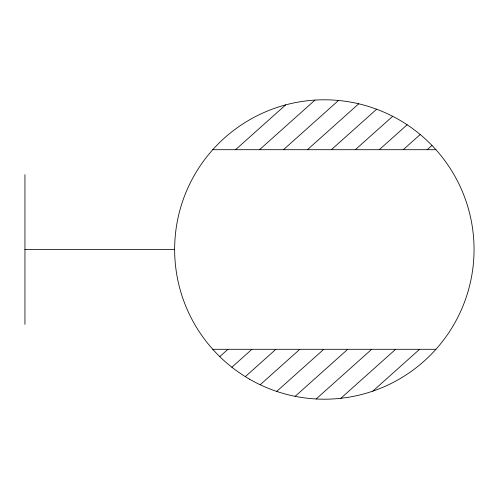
<?xml version="1.0" encoding="UTF-8"?>
<svg xmlns="http://www.w3.org/2000/svg" width="499" height="499" viewBox="0 0 499 499"><rect width="100%" height="100%" fill="white"/><g stroke="black" fill="none" stroke-linecap="round" stroke-linejoin="round"><path stroke-width="0.75" d="M235.559 149.7L285.665 104.884M259.511 149.7L314.975 100.093M283.463 149.7L338.503 100.474M307.415 149.7L358.731 103.804M331.367 149.7L376.626 109.225M355.319 149.7L392.669 116.298M379.271 149.7L407.14 124.775M403.223 149.7L420.202 134.512M427.175 149.7L431.953 145.427M219.778 356.623L227.968 349.3M231.879 367.227L251.92 349.3M245.315 376.633L275.872 349.3M260.185 384.754L299.824 349.3M276.696 391.409L323.776 349.3M295.152 396.325L347.728 349.3M316.141 398.975L371.68 349.3M340.861 398.289L395.632 349.3M372.803 391.141L419.584 349.3M212.774 149.7L435.926 149.7M24.95 249.5L174.65 249.5M212.767 349.3L435.933 349.3M24.95 174.65L24.95 324.35M249.5 379.146A149.7 149.7 0 0 0 474.05 249.5A149.7 149.7 0 0 0 249.5 119.854A149.7 149.7 0 0 0 249.5 379.146"/></g></svg>
